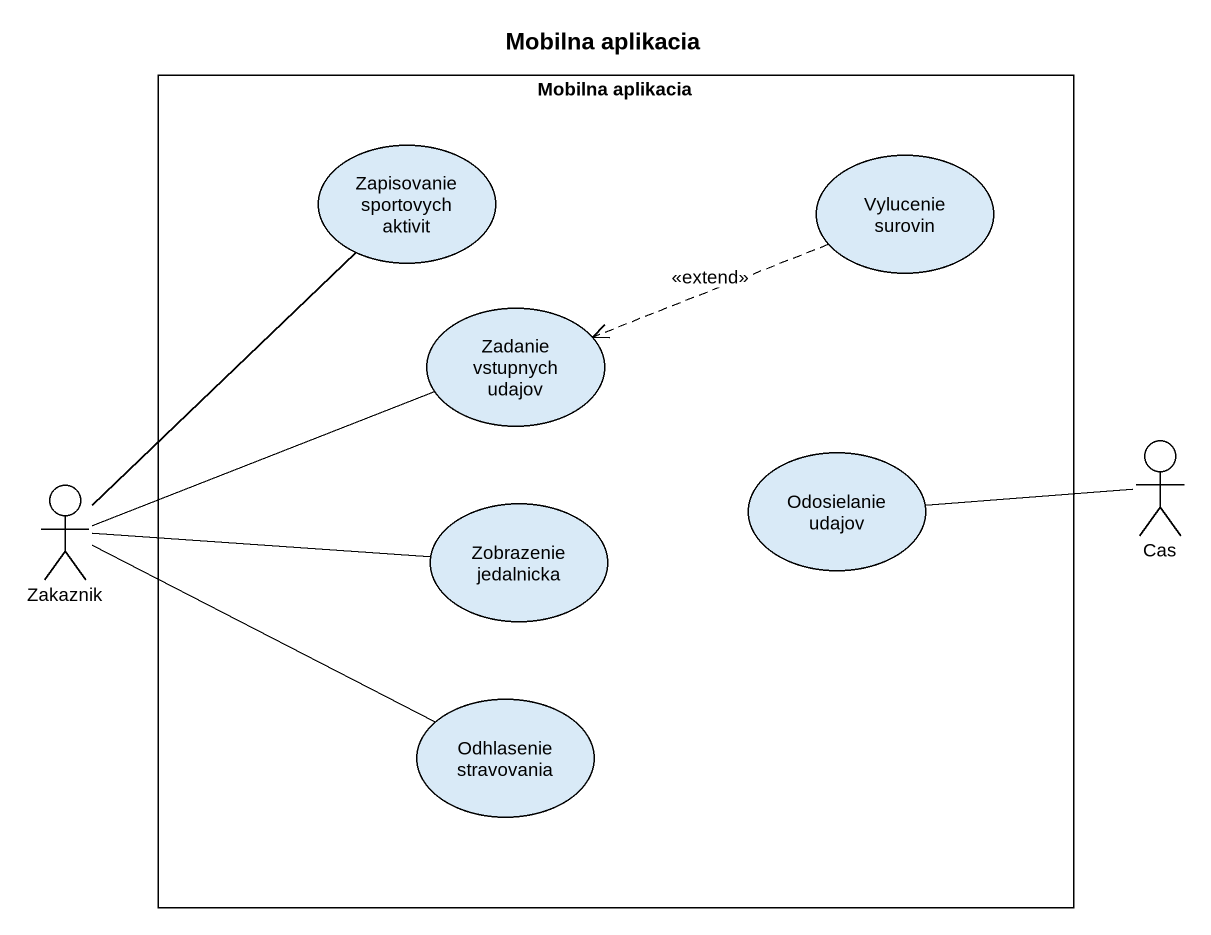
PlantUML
@startuml
title Mobilna aplikacia
rectangle "Mobilna aplikacia" as Mobilna_aplikacia {
  usecase "Zapisovanie sportovych aktivit" as Zapisovanie_sportovych
  usecase "Vylucenie surovin" as Vylucenie_surovin
  usecase "Zadanie vstupnych udajov" as Zadanie_vstupnych_udajov
  usecase "Zobrazenie jedalnicka" as Zobrazenie_jedalnicka
  usecase "Odosielanie udajov" as Odosielanie_udajov
  usecase "Odhlasenie stravovania" as Odhlasenie_stravovania
}
actor Zakaznik
actor Cas
Vylucenie_surovin .left.> Zadanie_vstupnych_udajov : <<extend>>
Zakaznik -up- Zapisovanie_sportovych
Zakaznik -right- Zadanie_vstupnych_udajov
Zakaznik -right- Zobrazenie_jedalnicka
Zakaznik -right- Odhlasenie_stravovania
Cas -left- Odosielanie_udajov
@enduml
